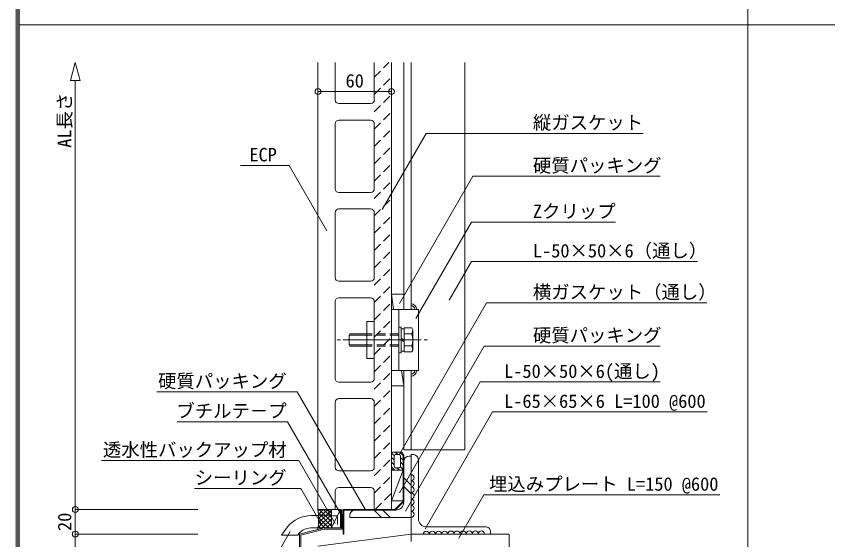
# Model space of a CAD drawing. Units: millimetres at full size, sheet at 1:6. Extents: x -1209 to 1209, y -852 to 852.
# Drawn here: x -1209 to -547, y -438 to -11 of the extents above; entities that cross this region are included whole.
import ezdxf
from ezdxf.enums import TextEntityAlignment as Align

# ---------------------------------------------------------------- set-up
doc = ezdxf.new("R2010")
doc.units = ezdxf.units.MM
doc.header["$LTSCALE"] = 6
doc.header["$PDMODE"] = 32
doc.header["$PDSIZE"] = 4.8
doc.linetypes.add('DASHED1', pattern=[1.8, 1.2, -0.6])
for name, color, linetype, lineweight in [('0-0_WAKU', 7, 'Continuous', 5), ('0-1_AL', 5, 'Continuous', 5), ('0-2_SUNPO', 7, 'Continuous', 5), ('0-3_STEEL', 6, 'Continuous', 5), ('0-4_KANAMONO', 6, 'Continuous', 5), ('0-5_FUKUSIZA', 3, 'Continuous', 5), ('0-7_KUTAI', 4, 'Continuous', 5)]:
    doc.layers.add(name, color=color, linetype=linetype, lineweight=lineweight)
doc.styles.add('ＭＳ ゴシック', font='')
doc.styles.get('ＭＳ ゴシック').set_extended_font_data('MS Gothic')

msp = doc.modelspace()

# ---------------------------------------------------------------- linework, layer by layer
at = {"layer": '0-0_WAKU'}
for p, q in [((-1209.414, -852.414), (-1209.414, 852.414)), ((-1208.207, -851.207), (-1208.207, 851.207)), ((-1207, -850), (-1207, 850)), ((-612, 850), (-612, -799)), ((-1207, -17.85), (0, -17.85))]:
    msp.add_line(p, q, dxfattribs=at)
at = {"layer": '0-1_AL'}
for p, q in [((-963.008, -48.745), (-963.008, -413.511)), ((-949.008, -48.745), (-949.008, -79.211)), ((-949.008, -48.745), (-949.008, -79.211)), ((-917.008, -48.745), (-917.008, -79.211)), ((-917.008, -48.745), (-917.008, -79.211)), ((-903.008, -48.745), (-903.008, -413.511)), ((-946.008, -82.211), (-920.008, -82.211)), ((-949.008, -98.711), (-949.008, -151.711)), ((-946.008, -95.711), (-920.008, -95.711)), ((-917.008, -98.711), (-917.008, -151.711)), ((-949.008, -120.311), (-949.008, -151.711)), ((-917.008, -120.311), (-917.008, -151.711)), ((-946.008, -154.711), (-920.008, -154.711)), ((-949.008, -171.211), (-949.008, -224.211)), ((-946.008, -168.211), (-920.008, -168.211)), ((-917.008, -171.211), (-917.008, -224.211)), ((-949.008, -192.811), (-949.008, -224.211)), ((-917.008, -192.811), (-917.008, -224.211)), ((-946.008, -227.211), (-920.008, -227.211)), ((-949.008, -243.711), (-949.008, -306.511)), ((-946.008, -240.711), (-920.008, -240.711)), ((-917.008, -243.711), (-917.008, -306.511)), ((-946.008, -309.511), (-920.008, -309.511)), ((-946.008, -323.011), (-920.008, -323.011)), ((-949.008, -326.011), (-949.008, -379.011)), ((-917.008, -326.011), (-917.008, -379.011)), ((-946.008, -382.011), (-920.008, -382.011)), ((-946.008, -395.511), (-920.008, -395.511)), ((-949.008, -398.511), (-949.008, -413.511)), ((-917.008, -398.511), (-917.008, -413.511)), ((-949.008, -413.511), (-963.008, -413.511)), ((-917.008, -413.511), (-903.008, -413.511))]:
    msp.add_line(p, q, dxfattribs=at)
for centre, start, end in [((-946.008, -79.211), 180, 270), ((-920.008, -79.211), 270, 0), ((-946.008, -98.711), 90, 180), ((-920.008, -98.711), 0, 90), ((-946.008, -151.711), 180, 270), ((-920.008, -151.711), 270, 0), ((-946.008, -171.211), 90, 180), ((-920.008, -171.211), 0, 90), ((-946.008, -224.211), 180, 270), ((-920.008, -224.211), 270, 0), ((-946.008, -243.711), 90, 180), ((-920.008, -243.711), 0, 90), ((-946.008, -306.511), 180, 270), ((-920.008, -306.511), 270, 0), ((-946.008, -326.011), 90, 180), ((-920.008, -326.011), 0, 90), ((-946.008, -379.011), 180, 270), ((-920.008, -379.011), 270, 0), ((-946.008, -398.511), 90, 180), ((-920.008, -398.511), 0, 90)]:
    msp.add_arc(centre, 3, start, end, dxfattribs=at)
at = {"layer": '0-2_SUNPO'}
for p, q in [((-1161.17, -48.745), (-1165.052, -63.234)), ((-1161.17, -48.745), (-1157.288, -63.234)), ((-1165.052, -63.234), (-1157.288, -63.234)), ((-1161.17, -413.511), (-1161.17, -63.234)), ((-963.008, -72.36), (-903.008, -72.36)), ((-986.55, -132.674), (-1026.36, -132.674)), ((-955.766, -185.993), (-986.55, -132.674)), ((-896.543, -245.486), (-836.515, -141.515)), ((-683.632, -141.515), (-836.515, -141.515)), ((-883.024, -257.628), (-837.561, -178.884)), ((-837.561, -178.884), (-720.008, -178.884)), ((-855.859, -242.733), (-837.561, -211.041)), ((-837.561, -211.041), (-653.085, -211.041)), ((-896.543, -368.265), (-825.267, -244.812)), ((-645.518, -244.812), (-825.267, -244.812)), ((-896.543, -399.977), (-827.312, -280.067)), ((-683.632, -280.067), (-827.312, -280.067)), ((-891.479, -414.775), (-830.639, -309.395)), ((-830.639, -309.395), (-683.632, -309.395)), ((-979.917, -317.419), (-1094.647, -317.419)), ((-924.303, -413.746), (-979.917, -317.419)), ((-875.513, -429.253), (-820.433, -333.851)), ((-820.433, -333.851), (-645.228, -333.851)), ((-1077.877, -341.799), (-987.943, -341.799)), ((-942.762, -420.054), (-987.943, -341.799)), ((-978.585, -373.507), (-1139.729, -373.507)), ((-948.886, -424.947), (-978.585, -373.507)), ((-977.051, -396.269), (-1063.975, -396.269)), ((-960.392, -425.124), (-977.051, -396.269)), ((-848.041, -436.817), (-827.618, -401.443)), ((-827.618, -401.443), (-634.857, -401.443)), ((-1161.17, -413.511), (-1061.17, -413.511)), ((-1161.17, -413.511), (-1161.17, -433.509)), ((-1161.17, -433.509), (-1161.17, -733.511)), ((-1161.17, -433.509), (-1061.17, -433.509)), ((-985.821, -431.376), (-1028.009, -504.447))]:
    msp.add_line(p, q, dxfattribs=at)
msp.add_lwpolyline([(-910.559, -168.543), (-874.728, -106.483), (-697.408, -106.483)], dxfattribs=at)
for p in [(-963.008, -72.36), (-903.008, -72.36), (-1161.17, -413.511), (-1161.17, -433.509)]:
    msp.add_point(p, dxfattribs=at)
at = {"layer": '0-3_STEEL'}
for p, q in [((-893.008, -250.112), (-893.008, -48.745)), ((-887.008, -250.112), (-887.008, -48.745)), ((-893.008, -364.848), (-893.008, -300.113)), ((-887.008, -364.848), (-887.008, -300.113)), ((-887.008, -369.913), (-888.508, -369.913)), ((-887.008, -368.513), (-887.008, -433.511)), ((-887.008, -368.513), (-885.508, -368.513)), ((-887.008, -369.913), (-887.008, -419.911)), ((-893.006, -407.413), (-893.008, -374.413)), ((-881.01, -421.013), (-881.008, -373.013)), ((-887.008, -393.631), (-893.008, -387.631)), ((-887.008, -400.702), (-893.008, -394.702)), ((-899.506, -413.911), (-932.506, -413.911)), ((-911.042, -419.911), (-917.041, -413.911)), ((-903.97, -419.911), (-909.97, -413.911)), ((-937.007, -418.411), (-937.007, -419.911)), ((-887.008, -419.911), (-937.007, -419.911)), ((-874.51, -427.511), (-826.51, -427.511)), ((-855.51, -433.511), (-887.008, -433.511)), ((-887.008, -433.511), (-822.01, -433.511)), ((-822.01, -432.011), (-822.01, -433.511))]:
    msp.add_line(p, q, dxfattribs=at)
msp.add_lwpolyline([(-893.008, -364.848), (-843.007, -364.848), (-843.007, -48.745)], dxfattribs=at)
for centre, radius, start, end in [((-888.508, -374.413), 4.5, 90, 180), ((-885.508, -373.013), 4.5, 359.99998, 90), ((-899.506, -407.413), 6.5, 270, 0.00002), ((-932.506, -418.411), 4.5, 90, 180), ((-874.51, -421.013), 6.5, 180, 270), ((-826.51, -432.011), 4.5, 359.99998, 90)]:
    msp.add_arc(centre, radius, start, end, dxfattribs=at)
at = {"layer": '0-4_KANAMONO'}
for p, q in [((-903.007, -300.113), (-903.007, -250.112)), ((-897.025, -250.112), (-897.025, -300.113)), ((-923.023, -260.111), (-923.023, -290.111)), ((-917.008, -260.111), (-923.023, -260.111)), ((-917.008, -260.111), (-917.008, -290.111)), ((-897.025, -285.611), (-897.025, -264.611)), ((-895.024, -264.611), (-897.025, -264.611)), ((-895.024, -285.611), (-895.024, -264.611)), ((-937.525, -271.112), (-936.946, -270.113)), ((-923.026, -271.112), (-937.525, -271.112)), ((-937.525, -279.113), (-937.525, -271.112)), ((-923.026, -270.113), (-936.946, -270.113)), ((-892.525, -265.913), (-895.024, -265.913)), ((-892.525, -284.927), (-892.525, -265.298)), ((-886.429, -265.298), (-892.525, -265.298)), ((-886.351, -270.206), (-892.525, -270.206)), ((-885.523, -266.861), (-886.426, -265.298)), ((-886.351, -270.206), (-885.523, -266.864)), ((-885.523, -283.361), (-885.523, -266.861)), ((-944.752, -275.111), (-947.386, -275.111)), ((-878.653, -275.111), (-942.412, -275.111)), ((-892.525, -275.111), (-895.024, -273.668)), ((-892.525, -276.557), (-895.024, -275.111)), ((-873.679, -275.111), (-876.313, -275.111)), ((-923.026, -279.113), (-937.525, -279.113)), ((-937.525, -279.113), (-936.946, -280.112)), ((-923.026, -280.112), (-936.946, -280.112)), ((-892.525, -284.312), (-895.024, -284.312)), ((-886.351, -280.019), (-892.525, -280.019)), ((-886.429, -284.927), (-892.525, -284.927)), ((-885.523, -283.364), (-886.429, -284.927)), ((-886.348, -280.019), (-885.523, -283.361)), ((-917.008, -290.111), (-923.023, -290.111)), ((-895.024, -285.611), (-897.025, -285.611)), ((-881.008, -300.113), (-903.007, -300.113)), ((-893.408, -406.745), (-893.408, -368.911)), ((-893.008, -368.911), (-893.408, -368.911)), ((-893.008, -368.911), (-893.008, -406.911)), ((-887.008, -379.509), (-887.008, -375.555)), ((-900.174, -413.511), (-893.408, -406.745)), ((-893.008, -406.911), (-900.008, -413.911)), ((-944.407, -413.511), (-944.407, -428.509)), ((-943.407, -413.511), (-943.407, -429.509)), ((-942.407, -413.511), (-900.174, -413.511)), ((-942.407, -433.511), (-942.407, -413.511)), ((-900.008, -413.911), (-942.007, -413.911)), ((-942.007, -413.911), (-942.007, -433.511)), ((-968.535, -418.488), (-962.008, -418.495)), ((-992.668, -434.509), (-987.794, -427.547)), ((-978.008, -433.509), (-958.009, -428.509)), ((-977.008, -434.29), (-957.885, -429.509)), ((-969.008, -428.509), (-944.407, -428.509)), ((-943.407, -429.509), (-957.885, -429.509)), ((-992.668, -434.509), (-979.401, -434.509)), ((-978.008, -433.509), (-978.008, -473.509)), ((-977.008, -434.29), (-977.008, -473.509)), ((-942.407, -433.511), (-942.007, -433.511))]:
    msp.add_line(p, q, dxfattribs=at)
at = {"layer": '0-4_KANAMONO', "linetype": 'DASHED1'}
for p, q in [((-897.025, -270.113), (-923.023, -270.113)), ((-897.025, -271.112), (-923.023, -271.112)), ((-897.025, -279.113), (-923.023, -279.113)), ((-897.025, -280.112), (-923.023, -280.112)), ((-887.008, -433.511), (-887.008, -375.259)), ((-962.008, -418.495), (-947.009, -418.509)), ((-947.009, -418.509), (-947.009, -428.509))]:
    msp.add_line(p, q, dxfattribs=at)
at = {"layer": '0-4_KANAMONO', "color": 134}
for p, q in [((-943.407, -417.509), (-942.407, -417.509)), ((-943.407, -417.834), (-943.082, -417.509)), ((-943.407, -418.894), (-942.407, -417.894)), ((-943.407, -419.955), (-942.407, -418.955)), ((-943.407, -421.016), (-942.407, -420.016)), ((-943.407, -422.076), (-942.407, -421.076)), ((-943.407, -423.137), (-942.407, -422.137)), ((-943.407, -424.198), (-942.407, -423.198)), ((-943.407, -425.258), (-942.407, -424.258)), ((-943.407, -426.319), (-942.407, -425.319)), ((-943.407, -427.38), (-942.407, -426.38)), ((-943.407, -428.44), (-942.407, -427.44)), ((-943.407, -429.501), (-942.407, -428.501)), ((-943.407, -429.509), (-942.407, -429.509))]:
    msp.add_line(p, q, dxfattribs=at)
at = {"layer": '0-4_KANAMONO'}
msp.add_lwpolyline([(-881.008, -300.113), (-881.008, -250.112), (-903.007, -250.112)], dxfattribs=at)
for centre, radius, start, end in [((-900.523, -275.111), 15, 340.90302, 19.097), ((-968.535, -443.488), 25, 90, 140.38399), ((-969.008, -440.509), 12, 90, 150)]:
    msp.add_arc(centre, radius, start, end, dxfattribs=at)
at = {"layer": '0-5_FUKUSIZA', "linetype": 'DASHED1'}
for p, q in [((-917.008, -60.699), (-905.054, -48.745)), ((-917.008, -74.841), (-903.008, -60.841)), ((-917.008, -88.984), (-903.008, -74.984)), ((-917.008, -103.126), (-903.008, -89.126)), ((-917.008, -117.268), (-903.008, -103.268)), ((-917.008, -131.41), (-903.008, -117.41)), ((-917.008, -145.552), (-903.008, -131.552)), ((-917.008, -159.694), (-903.008, -145.694)), ((-917.008, -173.836), (-903.008, -159.836)), ((-917.008, -187.978), (-903.008, -173.978)), ((-917.008, -202.121), (-903.008, -188.121)), ((-917.008, -216.263), (-903.008, -202.263)), ((-917.008, -230.405), (-903.008, -216.405)), ((-917.008, -244.547), (-903.008, -230.547)), ((-917.008, -258.689), (-903.008, -244.689)), ((-917.008, -272.831), (-903.008, -258.831)), ((-917.008, -286.973), (-903.008, -272.973)), ((-917.008, -301.116), (-903.008, -287.116)), ((-917.008, -315.258), (-903.008, -301.258)), ((-917.008, -329.4), (-903.008, -315.4)), ((-917.008, -343.542), (-903.008, -329.542)), ((-917.008, -357.684), (-903.008, -343.684)), ((-917.008, -371.826), (-903.008, -357.826)), ((-917.008, -385.968), (-903.008, -371.968)), ((-917.008, -400.111), (-903.008, -386.111)), ((-916.267, -413.511), (-903.008, -400.253))]:
    msp.add_line(p, q, dxfattribs=at)
at = {"layer": '0-5_FUKUSIZA'}
for p, q in [((-893.008, -237.612), (-903.007, -237.612)), ((-901.341, -250.112), (-903.007, -237.612)), ((-893.008, -312.613), (-894.675, -300.113)), ((-893.008, -312.613), (-903.007, -312.613)), ((-903.007, -379.367), (-903.007, -368.717)), ((-902.722, -367.652), (-900.847, -369.527)), ((-900.877, -366.587), (-895.554, -366.587)), ((-900.877, -369.782), (-900.877, -378.302)), ((-900.022, -366.587), (-897.891, -368.717)), ((-899.812, -368.717), (-896.618, -368.717)), ((-896.256, -366.587), (-893.423, -369.419)), ((-895.554, -369.782), (-895.554, -378.302)), ((-895.554, -371.055), (-893.423, -373.185)), ((-893.423, -379.367), (-893.423, -368.717)), ((-903.007, -371.131), (-900.877, -373.261)), ((-903.007, -374.897), (-900.877, -377.027)), ((-895.554, -374.82), (-893.423, -376.95)), ((-903.007, -378.662), (-900.173, -381.497)), ((-903.007, -381.497), (-903.007, -398.668)), ((-893.408, -381.497), (-903.007, -406.497)), ((-895.554, -381.497), (-903.007, -381.497)), ((-901.007, -381.497), (-893.408, -381.497)), ((-899.812, -379.367), (-896.618, -379.367)), ((-898.538, -379.367), (-896.408, -381.497)), ((-895.584, -378.555), (-893.708, -380.431)), ((-893.408, -406.497), (-893.408, -381.497)), ((-903.007, -398.668), (-903.007, -406.497)), ((-903.007, -406.497), (-893.407, -406.497)), ((-952.008, -413.511), (-963.008, -413.511)), ((-962.921, -414.203), (-962.229, -413.511)), ((-962.828, -428.252), (-952.008, -417.433)), ((-962.706, -416.275), (-952.008, -426.973)), ((-962.616, -417.433), (-958.693, -413.511)), ((-962.536, -424.425), (-952.008, -413.897)), ((-962.478, -420.832), (-955.158, -413.511)), ((-961.935, -413.511), (-952.008, -423.437)), ((-958.399, -413.511), (-952.008, -419.901)), ((-954.864, -413.511), (-952.008, -416.366)), ((-952.008, -413.511), (-952.008, -428.509)), ((-944.625, -413.511), (-952.008, -413.511)), ((-952.008, -428.509), (-944.625, -413.511)), ((-944.625, -413.511), (-944.625, -428.509)), ((-962.503, -423.549), (-957.543, -428.509)), ((-962.494, -420.023), (-954.008, -428.509)), ((-960.062, -429.022), (-952.008, -420.968)), ((-962.697, -426.891), (-960.465, -429.123)), ((-956.013, -428.509), (-952.008, -424.504)), ((-952.478, -428.509), (-952.008, -428.039)), ((-952.008, -428.509), (-944.625, -428.509))]:
    msp.add_line(p, q, dxfattribs=at)
msp.add_lwpolyline([(-963.008, -429.759), (-958.009, -428.509), (-952.008, -428.509)], dxfattribs=at)
for centre, radius, start, end in [((-887.008, -250.109), 4.5, 0, 90), ((-887.008, -250.109), 3, 0, 90), ((-887.008, -300.113), 3, 270, 0), ((-887.008, -300.113), 4.5, 270, 0), ((-900.877, -368.717), 2.13, 90, 180), ((-899.812, -369.782), 1.065, 90, 180), ((-896.618, -369.782), 1.065, 0, 90), ((-895.554, -368.717), 2.13, 0, 90), ((-900.877, -379.367), 2.13, 180, 270), ((-899.812, -378.302), 1.065, 180, 270), ((-896.618, -378.302), 1.065, 270, 0), ((-895.554, -379.367), 2.13, 270, 0), ((-886.958, -387.413), 2.5, 270.00002, 90), ((-886.958, -392.413), 2.5, 270.00002, 90), ((-886.958, -397.412), 2.5, 270.00002, 90), ((-886.958, -402.412), 2.5, 270.00002, 90), ((-886.958, -407.412), 2.5, 270.00002, 90), ((-886.958, -412.411), 2.5, 270.00002, 90), ((-1024.368, -421.635), 61.895, 352.45796, 7.54202), ((-887.008, -417.411), 2.5, 270.00002, 90), ((-874.503, -433.761), 2.5, 0, 180), ((-869.504, -433.711), 2.5, 0, 180), ((-864.505, -433.661), 2.5, 0, 180), ((-859.507, -433.611), 2.5, 0, 180), ((-854.508, -433.561), 2.5, 0, 180), ((-849.509, -433.561), 2.5, 0, 180), ((-844.51, -433.561), 2.5, 0, 180), ((-839.511, -433.511), 2.5, 0, 180), ((-834.512, -433.511), 2.5, 0, 180), ((-829.512, -433.511), 2.5, 0, 180)]:
    msp.add_arc(centre, radius, start, end, dxfattribs=at)
at = {"layer": '0-7_KUTAI'}
for p, q in [((-963.008, -443.511), (-887.008, -433.511)), ((-887.008, -433.511), (-807.008, -433.511)), ((-807.008, -433.511), (-807.008, -633.511))]:
    msp.add_line(p, q, dxfattribs=at)
at = {"layer": '0-7_KUTAI', "color": 6, "linetype": 'DASHED1'}
for p, q in [((-887.008, -433.511), (-887.008, -439.511)), ((-807.008, -439.511), (-807.008, -433.511))]:
    msp.add_line(p, q, dxfattribs=at)

# ---------------------------------------------------------------- texts
at = {"layer": '0-2_SUNPO', "style": 'ＭＳ ゴシック'}
for s, p in [('60', (-940.508, -72.36)), ('縦ガスケット', (-787.508, -106.483)), ('ECP', (-1019.05, -132.674)), ('硬質パッキング', (-787.508, -141.515)), ('Zクリップ', (-787.508, -178.884)), ('L-50×50×6（通し）', (-787.508, -211.041)), ('横ガスケット（通し）', (-787.508, -244.812)), ('硬質パッキング', (-787.508, -280.067)), ('L-50×50×6(通し)', (-811.042, -309.395)), ('硬質パッキング', (-1093.623, -317.419)), ('L-65×65×6 L=100 @600', (-811.042, -333.851)), ('ブチルテ－プ', (-1078.623, -341.799)), ('透水性バックアップ材', (-1138.623, -373.507)), ('シーリング', (-1063.623, -396.269)), ('埋込みプレート L=150 @600 ', (-823.327, -401.443))]:
    msp.add_text(s, height=11, dxfattribs=at).set_placement(p, align=Align.BOTTOM_LEFT)
for s, p in [('AL長さ', (-1161.17, -118.234)), ('20', (-1161.17, -431.01))]:
    msp.add_text(s, height=11, rotation=90, dxfattribs=at).set_placement(p, align=Align.BOTTOM_LEFT)

doc.saveas('drawing.dxf')
